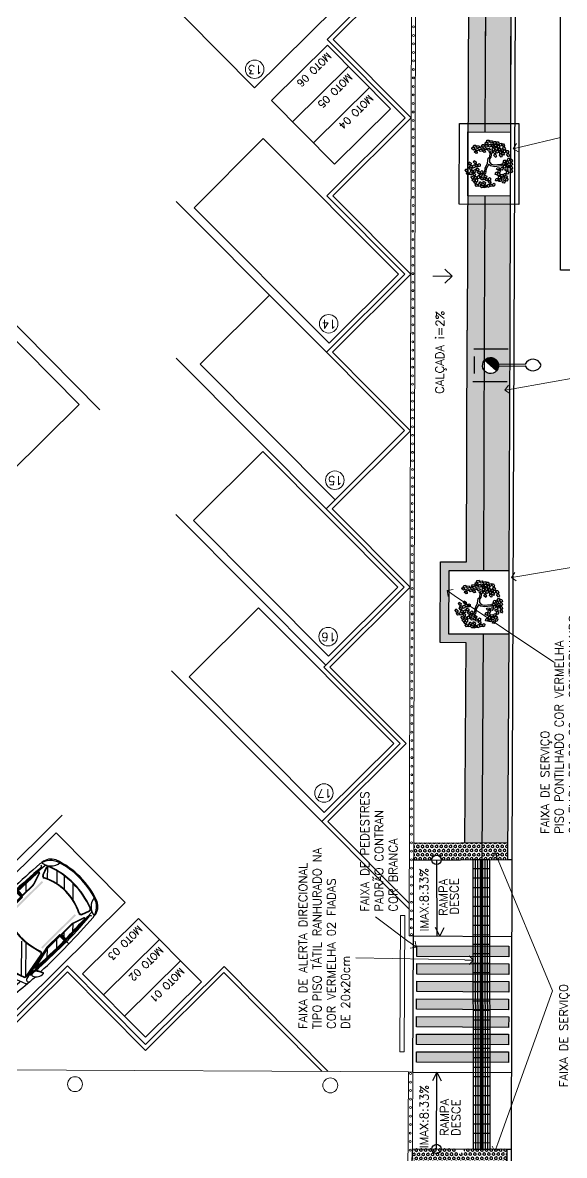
# Model space of a CAD drawing. Extents: x -1057 to 3416, y -340 to 4111.
# Drawn here: x 2349.19 to 2361.92, y -23.34 to 3.28 of the extents above; entities that cross this region are included whole.
import ezdxf

# ---------------------------------------------------------------- set-up
doc = ezdxf.new("R2010")
doc.units = 0
doc.header["$LTSCALE"] = 50
for name, pattern in [('CONTINU', [0]), ('DGN Style 1', [0.003115, 5.18318e-06, -0.00311]), ('HIDDEN', [9.525, 6.35, -3.175])]:
    doc.linetypes.add(name, pattern=pattern)
doc.layers.add('0.1', color=8, linetype='Continuous', lineweight=13)
doc.layers.add('Margem A3', color=8, linetype='DGN Style 1', lineweight=0)
for name, color, linetype in [('HAC', 1, 'Continuous'), ('layout', 1, 'Continuous'), ('luminaria', 10, 'Continuous'), ('medir projeto', 6, 'Continuous'), ('OK', 96, 'Continuous'), ('Poste de cimento', 7, 'Continuous')]:
    doc.layers.add(name, color=color, linetype=linetype)
doc.styles.add('60x100', font='romans.shx', dxfattribs={"height": 0.2})
doc.styles.add('80X50', font='romans.shx')
doc.styles.add('ROMANS', font='romans')
doc.styles.get("Standard").update_dxf_attribs({"font": 'romans.shx'})
pattern_1 = [(90.064457, (2472.87682, -468.96275), (-0.0549925784, -6.1866e-05), [0.03175, -0.0635]), (210.064457, (2472.87682, -468.96275), (0.027549867, -0.047594037), [0.03175, -0.0635]), (150.064457, (2472.87678, -468.931), (-0.0274427115, -0.047655903), [0.03175, -0.0635])]

# ---------------------------------------------------------------- blocks, each defined once
blk = doc.blocks.new('Car')
at = {"layer": 'layout', "color": 8}
for p, q in [((-44.4, -116.8), (-45.5, -110.7)), ((-42.5, -116.4), (-43.6, -110.2)), ((-41.1, -116), (-42, -109.8)), ((-39.1, -115.6), (-40.1, -109.4)), ((-37.2, -115.2), (-38.1, -108.9)), ((-35.8, -114.9), (-36.5, -108.6)), ((-33.8, -114.5), (-34.6, -108.2)), ((-31.8, -114.1), (-32.6, -107.8)), ((-30.4, -113.9), (-31, -107.6)), ((-28.4, -113.5), (-29, -107.4)), ((-26.4, -113.2), (-27.1, -107.2)), ((-25, -113), (-25.5, -107)), ((-23, -112.8), (-23.5, -106.4)), ((25.2, -163.1), (-22.1, -115.7)), ((-21.2, -112.5), (-21.3, -106.1)), ((-19.2, -112.3), (-19.3, -105.9)), ((-17.2, -112.1), (-17.4, -105.7)), ((-15.7, -111.9), (-15.7, -105.5)), ((-13.7, -111.8), (-13.7, -105.3)), ((-11.7, -111.6), (-11.7, -105.2)), ((-9.7, -111.5), (-9.7, -105.1)), ((-7.7, -111.4), (-7.7, -105)), ((-5.7, -111.3), (-5.7, -104.9)), ((-3.7, -111.3), (-3.7, -104.8)), ((3.7, -111.3), (3.7, -104.8)), ((39.6, -148.7), (5.2, -114.3)), ((5.7, -111.3), (5.7, -104.9)), ((7.7, -111.4), (7.7, -105)), ((9.7, -111.5), (9.7, -105.1)), ((11.7, -111.6), (11.7, -105.2)), ((13.7, -111.8), (13.7, -105.3)), ((15.7, -111.9), (15.7, -105.5)), ((17.2, -112.1), (17.4, -105.7)), ((19.2, -112.3), (19.3, -105.9)), ((21.2, -112.5), (21.3, -106.1)), ((23, -112.8), (23.5, -106.4)), ((25, -113), (25.5, -107)), ((26.4, -113.2), (27.1, -107.2)), ((28.4, -113.5), (29, -107.4)), ((30.4, -113.9), (31, -107.6)), ((31.8, -114.1), (32.6, -107.8)), ((33.8, -114.5), (34.6, -108.2)), ((35.8, -114.9), (36.5, -108.6)), ((37.2, -115.2), (38.1, -108.9)), ((39.1, -115.6), (40.1, -109.4)), ((41.1, -116), (42, -109.8)), ((42.5, -116.4), (43.6, -110.2)), ((44.4, -116.8), (45.5, -110.7)), ((-53.8, -202.9), (-70.4, -128.8)), ((-67.3, -131.9), (-57, -183.8)), ((-66.3, -131.7), (-56.1, -183.6)), ((-15.9, -179.3), (-66, -129.1)), ((-8.4, -174.6), (-58.2, -124.8)), ((63.1, -148), (32.6, -117.5)), ((53.8, -202.9), (70.4, -128.8)), ((56.1, -183.6), (66.3, -131.7)), ((57, -183.8), (67.3, -131.9)), ((-86.3, -160.6), (-73.2, -154.7)), ((-72.4, -154), (-71.3, -150.4)), ((-71.4, -149.7), (-71.5, -143.3)), ((-70.4, -149.4), (-70.5, -140)), ((-69.4, -149.1), (-69.5, -139.9)), ((-68.4, -148.9), (-68.7, -139.9)), ((-56.9, -198.5), (-67, -155.8)), ((-55.9, -198.3), (-66, -155.6)), ((55.9, -198.3), (66, -155.6)), ((56.9, -198.5), (67, -155.8)), ((68.4, -148.9), (68.7, -139.9)), ((69.4, -149.1), (69.5, -139.9)), ((70.4, -149.4), (70.5, -140)), ((72.4, -154), (71.3, -150.4)), ((71.4, -149.7), (71.5, -143.3)), ((86.3, -160.6), (73.2, -154.7)), ((44.8, -182.6), (43.4, -181.3)), ((-56.8, -200.2), (-68.8, -188.2)), ((-56.8, -237.2), (-56.8, -199.5)), ((-55.8, -237.2), (-55.8, -199.5)), ((-53.8, -238.7), (-53.8, -203.1)), ((53.8, -238.7), (53.8, -203.1)), ((55.8, -237.2), (55.8, -199.5)), ((56.8, -237.2), (56.8, -199.5)), ((69.3, -207.1), (57.6, -195.4)), ((-56.8, -227.8), (-69.3, -215.2)), ((-80.7, -239.7), (-54.8, -239.7)), ((-68.3, -237.2), (-69.2, -236.3)), ((-69.1, -237.2), (-56.8, -237.2)), ((-69.1, -238.2), (-56.8, -238.2)), ((-56.8, -241.4), (-69, -241.4)), ((-56.8, -242.4), (-69, -242.4)), ((-56.8, -248.7), (-62.9, -242.6)), ((-56.8, -272.4), (-56.8, -242.4)), ((-55.8, -272.4), (-55.8, -242.4)), ((80.7, -239.7), (54.8, -239.7)), ((55.8, -272.4), (55.8, -242.4)), ((69.1, -237.2), (56.8, -237.2)), ((69.1, -238.2), (56.8, -238.2)), ((56.8, -241.4), (69, -241.4)), ((56.8, -242.4), (69, -242.4)), ((56.8, -272.4), (56.8, -242.4)), ((68.3, -263.5), (56.8, -251.9)), ((-57, -273.8), (-68.3, -262.5)), ((-65.1, -298.3), (-57, -273.6)), ((-64.2, -298.6), (-56, -273.9)), ((64.2, -298.6), (56, -273.9)), ((65.1, -298.3), (57, -273.6)), ((-57.2, -300.9), (-62.7, -316.3)), ((62.7, -316.3), (57.2, -300.9)), ((-56.3, -301.3), (-61.8, -316.6)), ((1.6, -332.4), (-21.8, -309)), ((25.1, -330.6), (5.5, -311)), ((42.5, -327), (25.2, -309.8)), ((61.9, -318.8), (44.9, -301.8)), ((61.8, -316.6), (56.3, -301.3))]:
    blk.add_line(p, q, dxfattribs=at)
for centre, radius, start, end in [((-7.8, -326.7), 326.8, 88.6351, 95.7726), ((7.8, -326.7), 326.8, 84.2274, 91.3649), ((-34.3, -38.3), 32.9, 86.5625, 164.4958), ((-69, 10.4), 40, 274.3393, 336.719), ((-25.6, -41.2), 42.5, 111.779, 161.6544), ((122.7, -124.6), 188.5, 142.4297, 176.6237), ((155.6, -136.8), 222.3, 145.0929, 173.9605), ((-40.2, -4.5), 3, 97.674, 111.779), ((-10, -339.3), 334.6, 88.282, 93.8135), ((10.1, 328.4), 336.5, 262.7695, 268.2851), ((10, -339.3), 334.6, 86.1865, 91.718), ((-10.1, 328.4), 336.5, 271.7149, 277.2305), ((-155.6, -136.8), 222.3, 6.0395, 34.9071), ((-122.7, -124.6), 188.5, 3.3763, 37.5703), ((69, 10.4), 40, 203.281, 265.6607), ((34.3, -38.3), 32.9, 15.5042, 93.4375), ((40.2, -4.5), 3, 68.221, 82.326), ((25.6, -41.2), 42.5, 18.3456, 68.221), ((866.8, -205.6), 949.5, 169.2081, 175.3433), ((-866.8, -205.6), 949.5, 4.6567, 10.7919), ((0.5, -286.5), 183.7, 90, 115.0781), ((-64.4, -113.6), 1, 172.7258, 290.5969), ((0, -280.4), 167.2, 90.0065, 112.6232), ((0, -280.4), 166.2, 90.0085, 112.6252), ((-0.5, -286.5), 183.7, 64.9219, 90), ((0, -280.4), 167.2, 67.3768, 89.9935), ((0, -280.4), 166.2, 67.3768, 89.9935), ((64.4, -113.6), 1, 249.4031, 7.2742), ((1565.6, -198.2), 1646.7, 177.6205, 178.0972), ((-75, -129.5), 4.65, 8.7491, 183.5185), ((-77.8, -119.2), 1, 174.7727, 295.0781), ((-69.7, -139.9), 1, 2.0031, 90.1843), ((-62.4, -130.8), 5, 111.9536, 193.3017), ((-62.4, -130.8), 4, 111.9536, 193.5543), ((62.4, -130.8), 4.01, 346.5287, 68.1294), ((62.4, -130.8), 5, 346.6983, 68.0464), ((69.7, -139.9), 1, 89.8157, 177.9969), ((75, -129.5), 4.65, 356.4815, 171.2509), ((77.8, -119.2), 1, 244.9219, 5.2273), ((-1565.6, -198.2), 1646.7, 1.9028, 2.3795), ((-67, -159.1), 20.4, 115.2032, 181.9349), ((-94.9, -128.7), 32, 283.4706, 317.3927), ((-86.5, -159.6), 1, 193.8166, 282.2331), ((1565.6, -198.2), 1646.7, 178.6017, 183.9759), ((-74.5, -143.4), 3, 0.889, 115.2032), ((940.7, -224.1), 1014.7, 175.8385, 184.8151), ((-72.5, -140.1), 1, 0.889, 98.0676), ((936.4, -221.1), 1008.4, 175.9397, 185.4333), ((-72.4, -149.7), 1, 287.9404, 0.889), ((-71.5, -140), 1, 0.889, 95.2234), ((-71.4, -149.4), 1, 285.265, 0.889), ((-70.5, -139.9), 1, 0.889, 92.3899), ((770.4, -218.9), 840.8, 175.6929, 181.2505), ((-70.4, -149.1), 1, 282.6212, 0.889), ((770.4, -218.9), 839.8, 175.6943, 181.2501), ((-69.4, -148.9), 1, 280.1196, 2.0031), ((-67, -155.8), 1, 13.3017, 174.5453), ((67, -155.8), 1, 5.4547, 166.6983), ((-770.4, -218.9), 839.8, 358.7499, 4.3057), ((-936.4, -221.1), 1008.4, 354.5667, 4.0603), ((-770.4, -218.9), 840.8, 358.7495, 4.3071), ((69.4, -148.9), 1, 177.9969, 259.8804), ((70.4, -149.1), 1, 179.111, 257.3788), ((70.5, -139.9), 1, 87.6101, 179.111), ((71.4, -149.4), 1, 179.111, 254.735), ((71.5, -140), 1, 84.7766, 179.111), ((-940.7, -224.1), 1014.7, 355.1849, 4.1615), ((94.9, -128.7), 32, 222.6073, 256.5294), ((72.4, -149.7), 1, 179.111, 252.0596), ((72.5, -140.1), 1, 81.9324, 179.111), ((74.5, -143.4), 3, 64.7968, 179.111), ((73.4, -153.7), 1, 196.4299, 257.7669), ((67, -159.1), 20.4, 358.0651, 64.7968), ((-1565.6, -198.2), 1646.7, 356.0241, 1.3983), ((86.5, -159.6), 1, 257.7669, 346.1834), ((-52.2, -182.7), 5, 193.3017, 287.8184), ((-52.2, -182.7), 4, 193.5543, 287.8184), ((0, -345), 166.5, 90, 107.8184), ((0, -345), 165.5, 90, 107.8184), ((0, -345), 166.5, 72.1816, 90), ((0, -345), 165.5, 72.1816, 90), ((52.2, -182.7), 5, 252.1816, 346.6983), ((52.2, -182.7), 4, 252.1816, 346.4457), ((-60.8, -199.5), 4, 360, 13.3017), ((-60.8, -199.5), 5, 0, 13.3017), ((-54.8, -203.1), 1, 0, 13.3017), ((54.8, -203.1), 1, 166.6983, 180), ((60.8, -199.5), 5, 166.6983, 180), ((60.8, -199.5), 4, 166.6983, 180), ((-69.1, -237.2), 1, 181.5835, 270), ((-69, -242.4), 1, 90, 181.1066), ((9004.6, 48.7), 9079.4, 181.83701, 182.18864), ((9004.6, 48.7), 9078.4, 181.83709, 182.18858), ((-56.8, -237.2), 1, 270, 0), ((-56.8, -242.4), 1, 0, 90), ((-54.8, -238.7), 1, 270, 0), ((54.8, -238.7), 1, 180, 270), ((56.8, -237.2), 1, 180, 270), ((56.8, -242.4), 1, 90, 180), ((-9004.6, 48.7), 9078.4, 357.81142, 358.16291), ((-9004.6, 48.7), 9079.4, 357.81136, 358.16299), ((69, -242.4), 1, 358.8934, 90), ((69.1, -237.2), 1, 270, 358.4165), ((-60.8, -272.4), 4, 341.6525, 360), ((-60.8, -272.4), 5, 341.6525, 360), ((60.8, -272.4), 5, 180, 198.3475), ((60.8, -272.4), 4, 180, 198.3475), ((-66.1, -298), 2, 183.0738, 341.6525), ((-66.1, -298), 1, 183.4405, 341.6525), ((-52.5, -302.6), 5, 63.1357, 160.3462), ((-52.5, -302.6), 4, 63.1357, 160.3462), ((0, -198.9), 112.2, 243.1357, 270), ((0, -198.9), 111.2, 243.1357, 270), ((0, -198.9), 111.2, 270, 296.8643), ((0, -198.9), 112.2, 270, 296.8643), ((52.5, -302.6), 5, 19.6538, 116.8643), ((52.5, -302.6), 4, 19.6538, 116.8643), ((66.1, -298), 2, 198.3475, 356.9262), ((66.1, -298), 1, 198.3475, 356.5595), ((-39.1, -305.6), 38.6, 190.1502, 253.6248), ((-79.7, -346.5), 30, 5.2584, 84.7128), ((-46.8, -314.4), 30, 185.5819, 244.441), ((-73.3, -309.4), 3, 270, 5.5819), ((-62.6, -316.1), 5, 185.4333, 247.7979), ((-58, -317.9), 5, 160.3462, 249.5059), ((-58, -317.9), 4, 160.3462, 249.5059), ((0, -162.8), 170.6, 249.5059, 270), ((0, -162.8), 169.6, 249.5059, 270), ((0, -162.8), 169.6, 270, 290.4941), ((0, -162.8), 170.6, 270, 290.4941), ((79.7, -346.5), 30, 95.2872, 174.7416), ((39.1, -305.6), 38.6, 286.3752, 349.8498), ((58, -317.9), 4, 290.4941, 19.6538), ((58, -317.9), 5, 290.4941, 19.6538), ((46.8, -314.4), 30, 295.559, 354.4181), ((62.6, -316.1), 5, 292.2021, 354.5667), ((73.3, -309.4), 3, 174.4181, 270), ((0, -181.6), 170.6, 249.5059, 270), ((0, -181.6), 168.6, 252.2391, 270), ((0, -181.6), 170.6, 270, 290.4941), ((0, -181.6), 168.6, 270, 287.7609)]:
    blk.add_arc(centre, radius, start, end, dxfattribs=at)
for points in [[(-49.6, -290.4), (-45.8, -290.4), (-49.6, -194), (-45.8, -194)], [(49.6, -290.4), (45.8, -290.4), (49.6, -194), (45.8, -194)]]:
    blk.add_solid(points, dxfattribs=at)
blk = doc.blocks.new('_Open90')
at = {"color": 0, "linetype": 'ByBlock', "lineweight": -2}
for p, q in [((0, 0), (-1, 0)), ((-0.5, 0.5), (0, 0)), ((0, 0), (-0.5, -0.5))]:
    blk.add_line(p, q, dxfattribs=at)
blk = doc.blocks.new('poste concreto')
at = {"layer": 'Poste de cimento'}
h = blk.add_hatch(color=256, dxfattribs=at)
h.dxf.hatch_style = 1
h.paths.add_polyline_path([(364866.842, 7758015.357), (364866.767, 7758015.418), (364866.676, 7758015.455), (364866.578, 7758015.47), (364866.48, 7758015.455), (364866.39, 7758015.418), (364866.314, 7758015.357), (364866.254, 7758015.282), (364866.216, 7758015.191), (364866.201, 7758015.093), (364866.956, 7758015.093), (364866.94, 7758015.191), (364866.903, 7758015.282)])
for p, q in [((364866.815, 7758015.406), (364867.773, 7758016.191)), ((364866.886, 7758015.322), (364867.818, 7758016.138)), ((364866.254, 7758015.282), (364866.314, 7758015.357)), ((364866.314, 7758015.357), (364866.39, 7758015.418)), ((364866.39, 7758015.418), (364866.48, 7758015.455)), ((364866.48, 7758015.455), (364866.578, 7758015.47)), ((364866.578, 7758015.47), (364866.676, 7758015.455)), ((364866.676, 7758015.455), (364866.767, 7758015.418)), ((364866.767, 7758015.418), (364866.842, 7758015.357)), ((364866.842, 7758015.357), (364866.903, 7758015.282)), ((364866.201, 7758015.093), (364866.216, 7758015.191)), ((364866.216, 7758014.995), (364866.201, 7758015.093)), ((364866.956, 7758015.093), (364866.201, 7758015.093)), ((364866.216, 7758015.191), (364866.254, 7758015.282)), ((364866.254, 7758014.904), (364866.216, 7758014.995)), ((364866.314, 7758014.829), (364866.254, 7758014.904)), ((364866.39, 7758014.768), (364866.314, 7758014.829)), ((364866.842, 7758014.829), (364866.767, 7758014.768)), ((364866.903, 7758014.904), (364866.842, 7758014.829)), ((364866.903, 7758015.282), (364866.94, 7758015.191)), ((364866.94, 7758014.995), (364866.903, 7758014.904)), ((364866.94, 7758015.191), (364866.956, 7758015.093)), ((364866.956, 7758015.093), (364866.94, 7758014.995)), ((364866.48, 7758014.731), (364866.39, 7758014.768)), ((364866.578, 7758014.716), (364866.48, 7758014.731)), ((364866.676, 7758014.731), (364866.578, 7758014.716)), ((364866.767, 7758014.768), (364866.676, 7758014.731))]:
    blk.add_line(p, q, dxfattribs=at)
for centre, start, end in [((364868.17, 7758016.298), 60.7351, 195.0987), ((364867.989, 7758016.511), 245.3971, 19.7607)]:
    blk.add_arc(centre, 0.411, start, end, dxfattribs=at)
blk = doc.blocks.new('L', base_point=(1.368, 0.591))
at = {"color": 3, "lineweight": -2}
for p, q in [((1.275, 0.567), (1.306, 0.592)), ((1.288, 0.517), (1.275, 0.567)), ((1.281, 0.65), (1.312, 0.675)), ((1.294, 0.6), (1.281, 0.65)), ((1.322, 0.591), (1.294, 0.6)), ((1.306, 0.592), (1.336, 0.538)), ((1.312, 0.675), (1.342, 0.621)), ((1.342, 0.621), (1.322, 0.591)), ((1.317, 0.508), (1.288, 0.517)), ((1.336, 0.538), (1.317, 0.508)), ((1.337, 0.489), (1.356, 0.548)), ((1.376, 0.484), (1.337, 0.489)), ((1.356, 0.548), (1.391, 0.554)), ((1.404, 0.527), (1.376, 0.484)), ((1.391, 0.554), (1.404, 0.527))]:
    blk.add_line(p, q, dxfattribs=at)
blk = doc.blocks.new('Árvore-13')
at = {"color": 3}
for p, q in [((-0.795, 0.302), (-0.961, 0.415)), ((-0.795, 0.406), (-0.953, 0.499)), ((-0.357, 0.349), (-0.795, 0.406)), ((-0.366, 0.227), (-0.795, 0.302)), ((-0.129, 0.105), (-0.366, 0.227)), ((-0.068, 0.19), (-0.357, 0.349)), ((-0.068, -0.036), (-0.129, 0.105)), ((0.029, 0.068), (-0.068, 0.19)), ((0.029, 0.068), (0.318, 0.331)), ((0.116, -0.055), (0.283, 0.133)), ((0.283, 0.133), (0.423, 0.284)), ((0.318, 0.331), (0.405, 0.537)), ((0.405, 0.537), (0.484, 0.659)), ((0.423, 0.284), (0.502, 0.509)), ((0.484, 0.659), (0.572, 0.715)), ((0.502, 0.509), (0.633, 0.668)), ((0.572, 0.715), (0.607, 0.819)), ((0.633, 0.668), (0.782, 0.715)), ((-0.296, -0.392), (-0.418, -0.693)), ((-0.199, -0.449), (-0.313, -0.74)), ((-0.313, -0.74), (-0.243, -0.89)), ((-0.147, -0.299), (-0.296, -0.392)), ((-0.05, -0.383), (-0.199, -0.449)), ((-0.068, -0.036), (-0.147, -0.299)), ((0.116, -0.055), (-0.05, -0.383))]:
    blk.add_line(p, q, dxfattribs=at)
at = {"color": 3, "xscale": 3.048, "yscale": 3.048, "zscale": 3.048}
for p, rotation in [((-0.716, 1.448), 295.0165150851705), ((0.169, 1.448), 190.1248425347958), ((0.581, 1.401), 190.1248425347958), ((0.852, 1.344), 190.1248425347958), ((-1.303, 0.884), 347.8021081598379), ((-0.926, 0.959), 295.0165150851705), ((-0.488, 1.26), 295.0165150851705), ((-0.348, 0.687), 295.0165150851705), ((-0.252, 1.138), 295.0165150851705), ((0.353, 0.95), 190.1248425347958), ((0.677, 0.781), 190.1248425347958), ((1.124, 0.565), 190.1248425347958), ((1.211, 1.147), 190.1248425347958), ((1.317, 0.753), 190.1248425347958), ((-1.443, 0.368), 347.8021081598379), ((-1.128, 0.415), 347.8021081598379), ((-0.848, 0.462), 295.0165150851705), ((0.765, 0.274), 190.1248425347958), ((0.8, -0.299), 190.1248425347958), ((1.203, -0.317), 190.1248425347958), ((1.246, 0.039), 190.1248425347958), ((1.579, 0.114), 190.1248425347958), ((-0.103, -0.899), 66.16076666471405), ((0.502, -1.003), 66.16076666471405), ((-0.453, -1.397), 66.16076666471405), ((-0.015, -1.19), 66.16076666471405), ((0.616, -1.322), 66.16076666471405)]:
    blk.add_blockref('L', p, dxfattribs=dict(at, rotation=rotation))
for p in [(-1.391, -0.308), (-1.233, -0.881), (-1.049, -0.533), (-0.848, -0.449), (-0.672, -1.021), (-0.453, -1.04), (-0.445, -0.543), (-0.874, -1.134)]:
    blk.add_blockref('L', p, dxfattribs=at)

msp = doc.modelspace()

# ---------------------------------------------------------------- hatches: boundary and pattern name
at = {"layer": '0.1', "linetype": 'CONTINU', "lineweight": -2}
h = msp.add_hatch(color=7, dxfattribs=at)
h.dxf.hatch_style = 1
h.paths.add_polyline_path([(2358.439, -21.153), (2360.603, -21.163), (2360.604, -20.913), (2358.44, -20.908)])
h.paths.add_polyline_path([(2358.438, -20.739), (2360.602, -20.749), (2360.603, -20.499), (2358.439, -20.493)])
h.paths.add_polyline_path([(2358.443, -20.324), (2360.607, -20.335), (2360.608, -20.085), (2358.444, -20.079)])
h.paths.add_polyline_path([(2358.442, -19.91), (2360.606, -19.921), (2360.607, -19.671), (2358.443, -19.665)])
h.paths.add_polyline_path([(2358.447, -19.496), (2360.611, -19.506), (2360.612, -19.256), (2358.448, -19.251)])
h.paths.add_polyline_path([(2358.446, -19.082), (2360.61, -19.092), (2360.611, -18.842), (2358.447, -18.837)])
h.paths.add_polyline_path([(2358.446, -18.668), (2360.61, -18.678), (2360.61, -18.428), (2358.447, -18.422)])
at = {"layer": 'HAC'}
h = msp.add_hatch(dxfattribs=at)
h.set_pattern_fill('HEX', color=256, scale=0.01, angle=90.0645, style=0)
h.set_pattern_definition(pattern_1)
h.paths.add_polyline_path([(2359.649, 0.713), (2360.649, 0.708), (2360.674, 7.394), (2360.689, 11.42, 0.415582), (2356.88, 15.224), (2351.552, 15.224), (2351.552, 14.224), (2356.88, 14.224, -0.415414), (2359.689, 11.52), (2359.674, 7.398)])
h = msp.add_hatch(dxfattribs=at)
h.set_pattern_fill('HEX', color=256, scale=0.01, angle=90.0645, style=0)
h.set_pattern_definition(pattern_1)
h.paths.add_polyline_path([(2359.644, -0.789), (2359.632, -3.951), (2359.614, -9.394), (2359.002, -9.393), (2358.996, -11.292), (2359.607, -11.293), (2359.581, -15.999), (2360.589, -15.991), (2360.608, -11.094), (2359.197, -11.092), (2359.202, -9.593), (2360.613, -9.595), (2360.632, -3.956), (2360.644, -0.794)])
h.paths.add_polyline_path([(2360.196, -4.964), (2360.147, -4.962), (2360.101, -4.947), (2360.058, -4.921), (2360.026, -4.883), (2360.004, -4.839), (2359.995, -4.792), (2359.996, -4.744), (2360.012, -4.697), (2360.038, -4.655), (2360.075, -4.622), (2360.119, -4.6), (2360.167, -4.591), (2360.215, -4.593), (2360.262, -4.608), (2360.304, -4.634), (2360.336, -4.672), (2360.358, -4.715), (2360.367, -4.763), (2360.366, -4.811), (2360.351, -4.858), (2360.324, -4.9), (2360.287, -4.932), (2360.243, -4.955)], flags=16)
h = msp.add_hatch(dxfattribs=at)
h.set_pattern_fill('HEX', color=256, scale=0.01, angle=90.0645, style=0)
h.set_pattern_definition([(90.064457, (1880.475065, -183.519685), (-0.0549925784, -6.1866e-05), [0.03175, -0.0635]), (210.064457, (1880.475065, -183.519685), (0.027549867, -0.047594037), [0.03175, -0.0635]), (150.064457, (1880.47503, -183.487936), (-0.0274427115, -0.047655903), [0.03175, -0.0635])])
h.paths.add_polyline_path([(2360.582, -15.991), (2358.375, -16.007), (2358.374, -16.407), (2358.803, -16.404, -1.035994), (2359.022, -16.403), (2359.766, -16.397), (2359.766, -16.395), (2359.772, -16.394), (2360.166, -16.394), (2360.58, -16.391)])
h = msp.add_hatch(dxfattribs=at)
h.set_pattern_fill('HEX', color=256, scale=0.01, angle=90.0645, style=0)
h.set_pattern_definition([(90.064457, (2532.70072, -429.19197), (-0.0549925784, -6.1866e-05), [0.03175, -0.0635]), (210.064457, (2532.70072, -429.19197), (0.027549867, -0.047594037), [0.03175, -0.0635]), (150.064457, (2532.700687, -429.16022), (-0.0274427115, -0.047655903), [0.03175, -0.0635])])
h.paths.add_polyline_path([(2358.344, -23.19), (2358.342, -23.589), (2360.559, -23.601), (2360.56, -23.201), (2359.567, -23.196, -0.412046), (2359.458, -23.305, -0.415524), (2359.348, -23.195)])
at = {"layer": 'medir projeto', "linetype": 'CONTINU', "lineweight": -2}
h = msp.add_hatch(dxfattribs=at)
h.set_pattern_fill('GRATE', color=1, scale=0.07, angle=270.061)
h.set_pattern_definition([(270.061047, (2727.66496, 234.266816), (0.0555624685, 5.92e-05), []), (0.061047, (2727.66496, 234.26682), (-0.0002368, 0.22224987), [])])
h.paths.add_polyline_path([(2360.166, -16.396), (2359.766, -16.396), (2359.772, -23.197), (2360.172, -23.198)])

# ---------------------------------------------------------------- linework, layer by layer
at = {"layer": '0.1', "color": 8}
for p, q in [((2358.339, 11.355), (2358.27, -18.185)), ((2358.439, 11.406), (2358.37, -18.185)), ((2358.18, 4.722), (2356.338, 2.886)), ((2358.322, 4.721), (2356.48, 2.886)), ((2358.174, 1.045), (2356.338, 2.886)), ((2357.827, 1.259), (2356.349, 2.751)), ((2358.315, 1.044), (2356.48, 2.886)), ((2358.174, 1.045), (2356.332, -0.791)), ((2358.315, 1.044), (2356.473, -0.791)), ((2358.167, -2.632), (2356.332, -0.791)), ((2358.308, -2.633), (2356.473, -0.791)), ((2350.999, -5.819), (2347.481, -2.266)), ((2358.167, -2.632), (2356.325, -4.468)), ((2358.308, -2.633), (2356.467, -4.468)), ((2358.302, -6.31), (2356.467, -4.468)), ((2358.154, -9.986), (2352.789, -4.603)), ((2358.16, -6.309), (2356.319, -8.144)), ((2358.302, -6.31), (2356.46, -8.145)), ((2358.295, -9.987), (2356.46, -8.145)), ((2356.312, -11.821), (2352.783, -8.28)), ((2358.154, -9.986), (2356.266, -11.868)), ((2358.295, -9.987), (2356.407, -11.868)), ((2358.274, -17.567), (2352.684, -11.956)), ((2358.055, -13.663), (2356.266, -11.868)), ((2358.196, -13.663), (2356.407, -11.868)), ((2358.055, -13.663), (2356.213, -15.498)), ((2358.196, -13.663), (2356.354, -15.498)), ((2344.717, -20.699), (2350.117, -15.351)), ((2358.274, -17.426), (2356.354, -15.498)), ((2353.386, -19.265), (2351.908, -17.773)), ((2358.052, -20.907), (2358.068, -17.707)), ((2358.168, -17.708), (2358.068, -17.707)), ((2358.152, -20.907), (2358.168, -17.708)), ((2358.37, -18.185), (2358.27, -18.185)), ((2348.394, -20.717), (2350.241, -18.887)), ((2352.071, -20.735), (2350.241, -18.887)), ((2348.393, -20.858), (2350.241, -19.029)), ((2352.07, -20.876), (2350.241, -19.029)), ((2352.07, -20.876), (2353.917, -19.047)), ((2352.071, -20.735), (2353.918, -18.906)), ((2356.222, -21.375), (2353.917, -19.047)), ((2356.363, -21.375), (2353.918, -18.906)), ((2358.152, -20.907), (2358.052, -20.907)), ((2358.254, -21.384), (2328.867, -21.24)), ((2358.238, -24.347), (2358.254, -21.384)), ((2358.354, -21.385), (2358.254, -21.384)), ((2358.338, -24.347), (2358.354, -21.385))]:
    msp.add_line(p, q, dxfattribs=at)
at = {"layer": '0.1', "color": 7}
for p, q in [((2359.276, -2.679), (2359.111, -2.51)), ((2358.825, -2.677), (2359.276, -2.679)), ((2359.276, -2.679), (2359.109, -2.846))]:
    msp.add_line(p, q, dxfattribs=at)
at = {"layer": '0.1', "color": 8, "linetype": 'CONTINU', "lineweight": -2}
msp.add_line((2358.354, -21.385), (2358.37, -18.185), dxfattribs=at)
at = {"layer": '0.1', "color": 8}
for points in [[(2348.161, 8.286), (2354.634, 1.748), (2357.832, 4.915), (2351.358, 11.452)], [(2356.349, 2.751), (2355.035, 1.45)], [(2356.842, 2.254), (2355.527, 0.952)], [(2357.334, 1.757), (2356.02, 0.455)], [(2355.035, 1.45), (2356.512, -0.042), (2357.827, 1.259)], [(2358.16, -6.309), (2352.796, -0.926)], [(2354.984, -3.122), (2353.355, -4.745), (2356.531, -7.933)], [(2351.908, -17.773), (2350.594, -19.075)], [(2352.401, -18.27), (2351.086, -19.572)], [(2352.894, -18.768), (2351.579, -20.069)], [(2350.594, -19.075), (2352.071, -20.567), (2353.386, -19.265)]]:
    msp.add_lwpolyline(points, dxfattribs=at)
for points in [[(2354.841, 0.556), (2353.212, -1.068), (2356.388, -4.255), (2358.017, -2.632)], [(2345.716, -4.113), (2347.35, -2.495), (2350.517, -5.692), (2348.882, -7.311)], [(2354.828, -6.798), (2353.198, -8.422), (2356.374, -11.609), (2358.004, -9.986)], [(2354.728, -10.475), (2353.099, -12.098), (2356.275, -15.286), (2357.905, -13.663)], [(2351.592, -17.401), (2349.974, -15.766), (2346.776, -18.933), (2348.394, -20.567)]]:
    msp.add_lwpolyline(points, close=True, dxfattribs=at)
at = {"layer": '0.1', "color": 7}
for points in [[(2360.911, 0.363), (2361.823, 0.581)], [(2360.716, -5.323), (2363.088, -4.907)], [(2360.87, -9.726), (2363.323, -9.318)], [(2359.327, -10.182), (2361.67, -11.753)], [(2360.359, -16.409), (2361.639, -19.479)], [(2358.272, -18.333), (2357.476, -17.737)], [(2359.58, -18.752), (2357.014, -18.703)], [(2360.35, -23.069), (2361.639, -19.479)]]:
    msp.add_lwpolyline(points, dxfattribs=at)
at = {"layer": '0.1', "color": 7, "linetype": 'CONTINU', "lineweight": -2}
for points in [[(2358.447, -18.422), (2360.61, -18.428), (2360.61, -18.678), (2358.446, -18.668), (2358.447, -18.422)], [(2358.448, -18.837), (2360.611, -18.842), (2360.61, -19.092), (2358.446, -19.082), (2358.447, -18.837)], [(2358.448, -19.251), (2360.612, -19.256), (2360.611, -19.506), (2358.447, -19.496), (2358.448, -19.251)], [(2358.444, -19.665), (2360.607, -19.671), (2360.606, -19.921), (2358.442, -19.91), (2358.443, -19.665)], [(2358.444, -20.079), (2360.608, -20.085), (2360.607, -20.335), (2358.443, -20.324), (2358.444, -20.079)], [(2358.44, -20.493), (2360.603, -20.499), (2360.602, -20.749), (2358.438, -20.739), (2358.439, -20.493)], [(2358.44, -20.908), (2360.604, -20.913), (2360.603, -21.163), (2358.439, -21.153), (2358.44, -20.908)]]:
    msp.add_lwpolyline(points, dxfattribs=at)
at = {"layer": '0.1', "color": 8}
for centre, radius in [((2358.369, 3.181), 0.0225), ((2358.369, 2.981), 0.0225), ((2358.368, 2.781), 0.0225), ((2354.637, 2.186), 0.217), ((2358.368, 2.581), 0.0225), ((2358.368, 2.381), 0.0225), ((2358.367, 2.181), 0.0225), ((2358.367, 1.981), 0.0225), ((2358.366, 1.581), 0.0225), ((2358.366, 1.781), 0.0225), ((2358.365, 1.381), 0.0225), ((2358.365, 1.181), 0.0225), ((2358.364, 0.781), 0.0225), ((2358.364, 0.981), 0.0225), ((2358.363, 0.581), 0.0225), ((2358.363, 0.381), 0.0225), ((2358.362, -0.019), 0.0225), ((2358.362, 0.181), 0.0225), ((2358.361, -0.219), 0.0225), ((2358.361, -0.419), 0.0225), ((2358.361, -0.619), 0.0225), ((2358.36, -0.819), 0.0225), ((2358.36, -1.019), 0.0225), ((2358.359, -1.219), 0.0225), ((2358.359, -1.419), 0.0225), ((2358.358, -1.619), 0.0225), ((2358.358, -1.819), 0.0225), ((2358.357, -2.019), 0.0225), ((2358.357, -2.219), 0.0225), ((2358.356, -2.619), 0.0225), ((2358.356, -2.419), 0.0225), ((2358.355, -2.819), 0.0225), ((2358.355, -3.019), 0.0225), ((2358.354, -3.419), 0.0225), ((2358.354, -3.219), 0.0225), ((2356.378, -3.797), 0.217), ((2358.354, -3.619), 0.0225), ((2358.353, -3.819), 0.0225), ((2358.353, -4.019), 0.0225), ((2358.352, -4.219), 0.0225), ((2358.352, -4.419), 0.0225), ((2358.351, -4.619), 0.0225), ((2358.351, -4.819), 0.0225), ((2358.35, -5.019), 0.0225), ((2358.35, -5.219), 0.0225), ((2358.349, -5.419), 0.0225), ((2358.349, -5.619), 0.0225), ((2358.348, -5.819), 0.0225), ((2358.348, -6.019), 0.0225), ((2358.347, -6.219), 0.0225), ((2358.347, -6.419), 0.0225), ((2358.347, -6.619), 0.0225), ((2358.346, -6.819), 0.0225), ((2358.346, -7.019), 0.0225), ((2356.522, -7.474), 0.217), ((2358.345, -7.419), 0.0225), ((2358.345, -7.219), 0.0225), ((2358.344, -7.619), 0.0225), ((2358.344, -7.819), 0.0225), ((2358.343, -8.219), 0.0225), ((2358.343, -8.019), 0.0225), ((2358.342, -8.419), 0.0225), ((2358.342, -8.619), 0.0225), ((2358.341, -9.019), 0.0225), ((2358.341, -8.819), 0.0225), ((2358.34, -9.219), 0.0225), ((2358.34, -9.419), 0.0225), ((2358.34, -9.619), 0.0225), ((2358.339, -9.819), 0.0225), ((2358.339, -10.019), 0.0225), ((2358.338, -10.219), 0.0225), ((2358.338, -10.419), 0.0225), ((2358.337, -10.619), 0.0225), ((2358.337, -10.819), 0.0225), ((2356.365, -11.151), 0.217), ((2358.336, -11.196), 0.0225), ((2358.336, -10.996), 0.0225), ((2358.335, -11.396), 0.0225), ((2358.335, -11.596), 0.0225), ((2358.334, -11.996), 0.0225), ((2358.334, -11.796), 0.0225), ((2358.334, -12.196), 0.0225), ((2358.333, -12.396), 0.0225), ((2358.333, -12.596), 0.0225), ((2358.332, -12.796), 0.0225), ((2358.332, -12.996), 0.0225), ((2358.331, -13.196), 0.0225), ((2358.331, -13.396), 0.0225), ((2358.33, -13.596), 0.0225), ((2358.33, -13.796), 0.0225), ((2358.329, -13.996), 0.0225), ((2358.329, -14.196), 0.0225), ((2358.328, -14.396), 0.0225), ((2356.266, -14.827), 0.217), ((2358.328, -14.596), 0.0225), ((2358.327, -14.796), 0.0225), ((2358.327, -14.996), 0.0225), ((2358.327, -15.196), 0.0225), ((2358.326, -15.396), 0.0225), ((2358.326, -15.596), 0.0225), ((2358.325, -15.996), 0.0225), ((2358.325, -15.796), 0.0225), ((2358.324, -16.196), 0.0225), ((2358.324, -16.396), 0.0225), ((2358.323, -16.796), 0.0225), ((2358.323, -16.596), 0.0225), ((2358.322, -16.996), 0.0225), ((2358.322, -17.196), 0.0225), ((2358.321, -17.396), 0.0225), ((2358.321, -17.596), 0.0225), ((2358.32, -17.796), 0.0225), ((2358.32, -17.996), 0.0225), ((2358.321, -18.155), 0.0225), ((2358.303, -21.421), 0.0225), ((2358.301, -21.821), 0.0225), ((2358.302, -21.621), 0.0225), ((2358.3, -22.021), 0.0225), ((2358.299, -22.221), 0.0225), ((2358.297, -22.621), 0.0225), ((2358.298, -22.421), 0.0225), ((2358.296, -22.821), 0.0225), ((2358.295, -23.021), 0.0225), ((2358.294, -23.221), 0.0225)]:
    msp.add_circle(centre, radius, dxfattribs=at)
at = {"layer": '0.1', "color": 7}
for centre in [(2350.415, -21.671), (2356.415, -21.7)]:
    msp.add_circle(centre, 0.175, dxfattribs=at)
at = {"layer": 'Margem A3', "color": 7, "linetype": 'CONTINU', "lineweight": -2}
for p, q in [((2360.089, 11.408), (2360.054, 2.062)), ((2360.689, 11.406), (2360.654, 2.06)), ((2360.777, 8.194), (2360.68, -16.392)), ((2359.674, 7.398), (2359.632, -3.951)), ((2360.074, 7.396), (2360.049, 0.71)), ((2360.674, 7.394), (2360.649, 0.708)), ((2360.044, -0.792), (2360.032, -3.954)), ((2360.644, -0.794), (2360.632, -3.956)), ((2360.032, -3.954), (2360.013, -9.593)), ((2360.632, -3.956), (2360.613, -9.595)), ((2360.008, -11.091), (2359.98, -16.388)), ((2360.608, -11.094), (2360.58, -16.391)), ((2358.375, -16.007), (2360.588, -15.991)), ((2358.374, -16.407), (2360.586, -16.391)), ((2358.913, -16.4), (2358.92, -18.19)), ((2360.58, -16.391), (2360.68, -16.392)), ((2360.68, -16.392), (2360.665, -23.201)), ((2358.989, -18.19), (2358.89, -17.992)), ((2358.989, -18.19), (2359.088, -17.992)), ((2358.37, -18.185), (2360.681, -18.196)), ((2358.354, -21.385), (2360.67, -21.397)), ((2358.918, -21.391), (2358.82, -21.589)), ((2358.914, -23.195), (2358.918, -21.391)), ((2358.918, -21.391), (2359.018, -21.589)), ((2358.35, -23.19), (2360.565, -23.201)), ((2360.565, -23.201), (2360.551, -25.326)), ((2360.565, -23.201), (2360.665, -23.201)), ((2360.665, -23.201), (2360.602, -39.456))]:
    msp.add_line(p, q, dxfattribs=at)
msp.add_lwpolyline([(2359.443, -0.988), (2359.45, 0.914), (2360.85, 0.907), (2360.843, -0.995)], close=True, dxfattribs=at)
for points in [[(2359.644, -0.789), (2359.649, 0.713), (2360.649, 0.708), (2360.644, -0.794), (2359.644, -0.789)], [(2359.581, -15.999), (2359.607, -11.293), (2358.996, -11.292), (2359.002, -9.393), (2359.614, -9.394), (2359.632, -3.951)], [(2359.201, -11.092), (2359.206, -9.593), (2360.613, -9.595), (2360.608, -11.094), (2359.201, -11.092)]]:
    msp.add_lwpolyline(points, dxfattribs=at)
for centre in [(2358.913, -16.4), (2358.914, -23.195)]:
    msp.add_circle(centre, 0.11, dxfattribs=at)
at = {"layer": 'medir projeto', "color": 5, "linetype": 'CONTINU', "lineweight": -2}
for p, q in [((2360.593, -4.394), (2359.79, -4.39)), ((2359.796, -4.565), (2359.795, -4.969)), ((2360.572, -5.164), (2359.769, -5.161))]:
    msp.add_line(p, q, dxfattribs=at)
at = {"layer": 'medir projeto', "color": 7, "linetype": 'CONTINU', "lineweight": -2}
msp.add_line((2359.966, -16.395), (2359.972, -23.198), dxfattribs=at)
for points in [[(2361.823, -2.538), (2361.823, 4.804), (2363.115, 4.804), (2363.115, -2.538)], [(2360.166, -16.394), (2359.766, -16.395), (2359.772, -23.198), (2360.172, -23.198)], [(2358.342, -23.589), (2358.344, -23.19), (2360.561, -23.201), (2360.559, -23.601)]]:
    msp.add_lwpolyline(points, close=True, dxfattribs=at)

# ---------------------------------------------------------------- block references
at = {"layer": '0.1', "color": 7, "yscale": 0.2, "zscale": 0.2}
for p, xscale, rotation in [((2360.716, 0.317), 0.2, 193.4166986696052), ((2360.519, -5.357), 0.2, 189.932752982507), ((2360.672, -9.759), 0.2, 189.4493429189546), ((2359.161, -10.07), 0.2, 146.1497120116568), ((2360.282, -16.225), 0.2, 112.6312523032944), ((2358.433, -18.453), -0.2, 143.1974306493064), ((2359.779, -18.756), 0.2, 358.9147013646467), ((2360.282, -23.257), 0.2, 250.2445534774091)]:
    msp.add_blockref('_Open90', p, dxfattribs=dict(at, xscale=xscale, rotation=rotation))
at = {"layer": '0.1', "color": 8, "linetype": 'CONTINU', "xscale": 0.01150000000000001, "yscale": 0.01150000000000001, "zscale": 0.01150000000000001, "rotation": 134.7174815060635}
msp.add_blockref('Car', (2347.662, -19.651), dxfattribs=at)
at = {"layer": 'luminaria', "xscale": 0.4999999999999998, "yscale": 0.4999999999999998, "zscale": 0.4999999999999998, "rotation": 319.453149216927}
msp.add_blockref('poste concreto', (-2657891.196, -2828969.97), dxfattribs=at)
at = {"layer": 'OK', "color": 3, "linetype": 'HIDDEN', "xscale": 0.3107660917594164, "yscale": 0.3107660917594164, "zscale": 0.3107660917594164, "rotation": 196.6362105508732}
for p in [(2360.146, -0.025), (2359.911, -10.374)]:
    msp.add_blockref('Árvore-13', p, dxfattribs=at)

# ---------------------------------------------------------------- texts
at = {"layer": '0.1', "color": 7, "linetype": 'CONTINU', "lineweight": -2, "style": 'ROMANS'}
for s, p in [('MOTO 06', (2356.336, 2.595)), ('MOTO 05', (2356.829, 2.098)), ('MOTO 04', (2357.321, 1.6)), ('MOTO 03', (2351.895, -17.929)), ('MOTO 02', (2352.388, -18.427)), ('MOTO 01', (2352.881, -18.924))]:
    msp.add_text(s, height=0.17, rotation=224.7175, dxfattribs=at).set_placement(p)
at = {"layer": '0.1', "color": 7}
for s, rotation, p in [('13', 179.7175, (2354.822, 2.277)), ('14', 179.8965, (2356.563, -3.705)), ('15', 179.8965, (2356.706, -7.382)), ('16', 179.8965, (2356.55, -11.059)), ('17', 179.8965, (2356.451, -14.735))]:
    msp.add_text(s, height=0.2, rotation=rotation, dxfattribs=at).set_placement(p)
at = {"layer": '0.1', "color": 7, "style": '80X50'}
msp.add_text('CALÇADA i=2%%%', height=0.2, rotation=89.7067, dxfattribs=at).set_placement((2359.084, -5.445))
at = {"layer": '0.1', "color": 7, "char_height": 0.2, "attachment_point": 1, "rotation": 90, "style": '60x100'}
for s, insert in [('FAIXA DE SERVIÇO\\PPISO PONTILHADO COR VERMELHA \\P01 FIADA DE 20x20cm CONTORNANDO\\PA ÁRVORE', (2361.361, -15.786)), ('FAIXA DE PEDESTRES\\PPADRÃO CONTRAN\\PCOR BRANCA', (2357.126, -17.615)), ('FAIXA DE ALERTA DIRECIONAL\\PTIPO{\\fArial|b0|i0|c0|p34; }PISO TÁTIL RANHURADO NA\\PCOR VERMELHA 02 FIADAS \\PDE 20x20cm', (2355.672, -20.375)), ('FAIXA DE SERVIÇO\\PPISO PONTILHADO COR VERMELHA \\P02 FIADAS DE 20x20cm', (2361.8, -21.741))]:
    msp.add_mtext(s, dxfattribs=dict(at, insert=insert))
at = {"layer": 'Margem A3', "color": 7, "linetype": 'CONTINU', "lineweight": -2}
for s, rotation, p in [('IMAX:8:33%%%', 90.4114, (2358.726, -18.081)), ('RAMPA', 90.4114, (2359.173, -17.717)), ('DESCE', 90.4114, (2359.432, -17.688)), ('IMAX:8:33%%%', 89.7175, (2358.716, -23.181)), ('RAMPA', 89.7175, (2359.196, -22.893)), ('DESCE', 89.7175, (2359.467, -22.889))]:
    msp.add_text(s, height=0.2, rotation=rotation, dxfattribs=at).set_placement(p)

doc.saveas('drawing.dxf')
